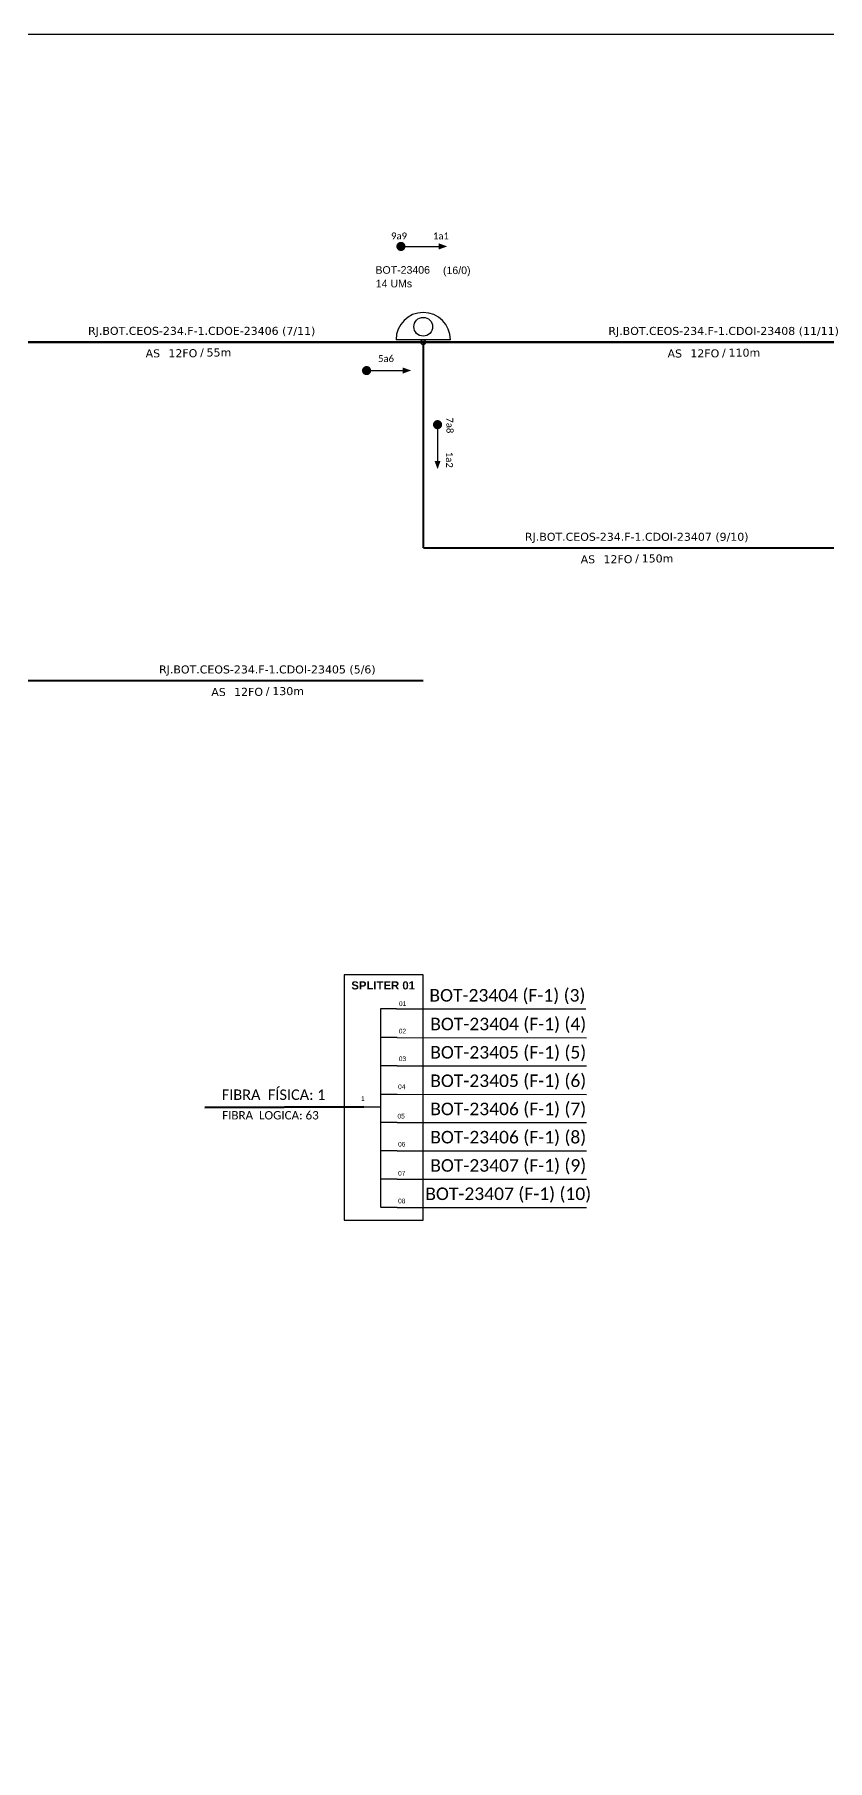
# Model space of a CAD drawing. Extents: x -89 to 749, y 705 to 1299.
# Drawn here: x 243.9 to 417.3, y 921.7 to 1299 of the extents above; entities that cross this region are included whole.
import ezdxf
from ezdxf.enums import TextEntityAlignment as Align

# ---------------------------------------------------------------- set-up
doc = ezdxf.new("R2010")
doc.units = 0
for name, color, linetype, lineweight in [("20.0-LEGENDA DOS CDO'S", 1, 'Continuous', 0), ('20.2-CDO_POSTE', 1, 'Continuous', 5), ('40.1-ETIQUETAS', 1, 'Continuous', 20)]:
    doc.layers.add(name, color=color, linetype=linetype, lineweight=lineweight)
for name, color, linetype in [('30.4-Selo', 7, 'Continuous'), ('CAP a instalar', 1, 'Continuous'), ('label_cabos', 7, 'Continuous'), ('SETA', 7, 'Continuous')]:
    doc.layers.add(name, color=color, linetype=linetype)
doc.styles.add('ARIAL', font='arial.ttf')
doc.styles.add('siredit', font='verdana.ttf')
doc.styles.get("Standard").update_dxf_attribs({"font": 'arial.ttf'})
doc.linetypes.add('FENCELINE1', pattern='A,0.25,-0.1,[133,ltypeshp.shx,S=0.1,R=0,X=-0.1,Y=0],-0.1,1', length=1.45)

# ---------------------------------------------------------------- blocks, each defined once
blk = doc.blocks.new('ETIQUETA_RS5F')
at = {"layer": '40.1-ETIQUETAS', "color": 0, "style": 'siredit'}
blk.add_text('/', height=1.5, dxfattribs=at).set_placement((1.58, -1.95), align=Align.MIDDLE_RIGHT)
for tag, p in [('ETIQUETA_R_PRIMARIA', (1.21, 4.1)), ('ETIQUETA_R_SECUNDARIA', (1.21, 2.1)), ('F_ATIVAS/F_MORTAS', (1.14, -4.24))]:
    blk.add_attdef(tag, text='', height=1.5, dxfattribs=at).set_placement(p, align=Align.MIDDLE_CENTER)
for tag, p in [('TIPO_CABO', (-6.58, -2.12)), ('CAP_CABO', (0.4, -2.09))]:
    blk.add_attdef(tag, text='', height=1.5, dxfattribs=at).set_placement(p, align=Align.MIDDLE_RIGHT)
blk.add_attdef('METROS', text='', height=1.5, dxfattribs=at).set_placement((2.14, -1.95), align=Align.MIDDLE_LEFT)
for tag, p in [('FUSÃO_1', (0.85, -8.39)), ('FUSÃO_2', (0.85, -10.6)), ('FUSÃO_3', (0.85, -12.93)), ('FUSÃO_4', (0.85, -15.14)), ('FUSÃO_5', (0.85, -17.16))]:
    blk.add_attdef(tag, text='', height=1.5, dxfattribs=at).set_placement(p, align=Align.CENTER)
blk = doc.blocks.new('CDOE-TEXTO PADRÃO')
at = {"layer": "20.0-LEGENDA DOS CDO'S", "color": 0, "style": 'ARIAL'}
for tag, p in [('CDO_N', (0.49, 7.39)), ('CORDOALHA', (0.5, 4.33)), ('SAP', (0.51, 1.67)), ('SPLITER_1', (0.59, -0.91)), ('SPLITER_2', (0.6, -3.55)), ('(XX-XX_F)S', (0.54, -8.29)), ('(XX-XX_L)S', (0.55, -10.83)), ('UMS', (0.55, -13.15))]:
    blk.add_attdef(tag, p, '', height=1.7, rotation=0.118, dxfattribs=at)
blk.add_attdef('FIBRAS_UTILIZADAS', text='', height=1.7, rotation=0.118, dxfattribs=at).set_placement((19.77, 7.43), align=Align.CENTER)

msp = doc.modelspace()

# ---------------------------------------------------------------- linework, layer by layer
at = {"color": 7, "linetype": 'Continuous'}
for p, q in [((319.55, 1086.01), (319.55, 1042.58)), ((323.07, 1086.01), (319.55, 1086.01)), ((323.24, 1079.73), (319.73, 1079.73)), ((323.24, 1073.53), (319.73, 1073.53)), ((315.9, 1064.58), (319.53, 1064.58)), ((323.24, 1067.31), (319.73, 1067.31)), ((323.24, 1061.15), (319.73, 1061.15)), ((323.24, 1054.98), (319.73, 1054.98)), ((323.24, 1048.8), (319.73, 1048.8)), ((323.24, 1042.62), (319.73, 1042.62))]:
    msp.add_line(p, q, dxfattribs=at)
at = {"color": 10, "linetype": 'Continuous'}
for p, q in [((323.07, 1086.01), (364.44, 1086)), ((323.24, 1079.73), (364.62, 1079.71)), ((323.24, 1073.55), (364.62, 1073.53)), ((323.24, 1067.33), (364.62, 1067.31)), ((323.24, 1061.16), (364.62, 1061.15)), ((323.24, 1055), (364.62, 1054.98)), ((323.24, 1048.81), (364.62, 1048.8)), ((323.24, 1042.62), (364.61, 1042.61))]:
    msp.add_line(p, q, dxfattribs=at)
at = {"color": 1, "linetype": 'Continuous', "lineweight": 60}
msp.add_line((315.9, 1064.58), (281.11, 1064.47), dxfattribs=at)
msp.add_lwpolyline([(-89.32, 705.02), (749.25, 705.02), (749.25, 1299.02), (-89.32, 1299.02), (-89.32, 705.02)])
at = {"const_width": 1}
for points in [[(323.53, 1252.69, 1), (324.53, 1252.69, 1)], [(316.02, 1225.55, 1), (317.02, 1225.55, 1)], [(332.04, 1214.23, 1), (332.04, 1213.23, 1)]]:
    msp.add_lwpolyline(points, format="xyb", close=True, dxfattribs=at)
at = {"color": 7}
msp.add_lwpolyline([(311.58, 1039.8), (328.86, 1039.8), (328.86, 1093.45), (311.58, 1093.45)], close=True, dxfattribs=at)
at = {"layer": 'CAP a instalar', "color": 7, "linetype": 'FENCELINE1', "ltscale": 7, "const_width": 0.467}
for points in [[(229.11, 1231.76), (328.91, 1231.76)], [(328.91, 1231.76), (428.7, 1231.76)], [(229.11, 1157.76), (328.91, 1157.76)]]:
    msp.add_lwpolyline(points, dxfattribs=at)
at = {"layer": 'CAP a instalar', "color": 1, "linetype": 'FENCELINE1', "ltscale": 7, "const_width": 0.467}
for points in [[(328.91, 1231.76), (328.91, 1186.76)], [(328.91, 1186.76), (428.7, 1186.76)]]:
    msp.add_lwpolyline(points, dxfattribs=at)
at = {"layer": 'label_cabos', "color": 5}
msp.add_line((334.86, 1232.31), (322.96, 1232.31), dxfattribs=at)
for centre, radius in [((328.91, 1235.14), 2.05), ((328.91, 1231.76), 0.551)]:
    msp.add_circle(centre, radius, dxfattribs=at)
msp.add_arc((328.91, 1232.31), 5.95, 0, 180, dxfattribs=at)
at = {"layer": 'SETA'}
for points in [[(324.41, 1252.69), (333, 1252.69)], [(316.52, 1225.55), (325.12, 1225.55)], [(332.04, 1213.73), (332.03, 1205.13)]]:
    msp.add_lwpolyline(points, dxfattribs=at)
for points in [[(332.31, 1253.37), (334.15, 1252.7), (332.31, 1252.03)], [(324.43, 1226.23), (326.26, 1225.57), (324.43, 1224.9)], [(332.71, 1205.82), (332.04, 1203.99), (331.38, 1205.82)]]:
    msp.add_solid(points, dxfattribs=at)

# ---------------------------------------------------------------- block references
at = {"layer": '20.2-CDO_POSTE', "color": 5}
ref = msp.add_blockref('CDOE-TEXTO PADRÃO', (325.55, 1235.65), dxfattribs=dict(at, xscale=0.9720000028610228, yscale=0.9720000028610228, zscale=0.9720000028610228))
ref.add_attrib('CDO_N', 'BOT-23406', (318.46, 1246.72), dxfattribs={"layer": "20.0-LEGENDA DOS CDO'S", "color": 0, "height": 1.652, "rotation": 0.118, "style": 'ARIAL'})
ref.add_attrib('CORDOALHA', '14 UMs', (318.52, 1243.74), dxfattribs={"layer": "20.0-LEGENDA DOS CDO'S", "color": 0, "height": 1.652, "rotation": 0.118, "style": 'ARIAL'})
ref.add_attrib('FIBRAS_UTILIZADAS', '       (16/0)', dxfattribs={"layer": "20.0-LEGENDA DOS CDO'S", "color": 0, "height": 1.6523, "rotation": 0.118, "style": 'ARIAL'}).set_placement((334, 1246.64), align=Align.CENTER)
at = {"layer": '40.1-ETIQUETAS', "color": 7}
ref = msp.add_blockref('ETIQUETA_RS5F', (279.07, 1231.79), dxfattribs=dict(at, xscale=1.16639998499977, yscale=1.16639998499977, zscale=1.16639998499977))
ref.add_attrib('ETIQUETA_R_SECUNDARIA', 'RJ.BOT.CEOS-234.F-1.CDOE-23406 (7/11)', dxfattribs={"color": 0, "height": 1.7496, "style": 'siredit'}).set_placement((280.45, 1234.24), align=Align.MIDDLE_CENTER)
ref.add_attrib('TIPO_CABO', 'AS', dxfattribs={"color": 0, "height": 1.75, "style": 'siredit'}).set_placement((271.35, 1229.32), align=Align.MIDDLE_RIGHT)
ref.add_attrib('CAP_CABO', '12FO', dxfattribs={"color": 0, "height": 1.75, "style": 'siredit'}).set_placement((279.5, 1229.35), align=Align.MIDDLE_RIGHT)
ref.add_attrib('METROS', '55m', dxfattribs={"color": 0, "height": 1.75, "style": 'siredit'}).set_placement((281.53, 1229.51), align=Align.MIDDLE_LEFT)
ref = msp.add_blockref('ETIQUETA_RS5F', (393.23, 1231.76), dxfattribs=dict(at, xscale=1.16639998499977, yscale=1.16639998499977, zscale=1.16639998499977))
ref.add_attrib('ETIQUETA_R_SECUNDARIA', 'RJ.BOT.CEOS-234.F-1.CDOI-23408 (11/11)', dxfattribs={"layer": '30.4-Selo', "color": 0, "height": 1.7496, "style": 'siredit'}).set_placement((394.61, 1234.22), align=Align.MIDDLE_CENTER)
ref.add_attrib('TIPO_CABO', 'AS', dxfattribs={"color": 0, "height": 1.75, "style": 'siredit'}).set_placement((385.51, 1229.29), align=Align.MIDDLE_RIGHT)
ref.add_attrib('CAP_CABO', '12FO', dxfattribs={"color": 0, "height": 1.75, "style": 'siredit'}).set_placement((393.66, 1229.32), align=Align.MIDDLE_RIGHT)
ref.add_attrib('METROS', '110m', dxfattribs={"color": 0, "height": 1.75, "style": 'siredit'}).set_placement((395.69, 1229.48), align=Align.MIDDLE_LEFT)
at = {"layer": '40.1-ETIQUETAS', "color": 1}
ref = msp.add_blockref('ETIQUETA_RS5F', (374.23, 1186.76), dxfattribs=dict(at, xscale=1.16639998499977, yscale=1.16639998499977, zscale=1.16639998499977))
ref.add_attrib('ETIQUETA_R_SECUNDARIA', 'RJ.BOT.CEOS-234.F-1.CDOI-23407 (9/10)', dxfattribs={"color": 0, "height": 1.7496, "style": 'siredit'}).set_placement((375.61, 1189.22), align=Align.MIDDLE_CENTER)
ref.add_attrib('TIPO_CABO', 'AS', dxfattribs={"color": 0, "height": 1.75, "style": 'siredit'}).set_placement((366.51, 1184.29), align=Align.MIDDLE_RIGHT)
ref.add_attrib('CAP_CABO', '12FO', dxfattribs={"color": 0, "height": 1.75, "style": 'siredit'}).set_placement((374.66, 1184.32), align=Align.MIDDLE_RIGHT)
ref.add_attrib('METROS', '150m', dxfattribs={"color": 0, "height": 1.75, "style": 'siredit'}).set_placement((376.69, 1184.48), align=Align.MIDDLE_LEFT)
at = {"layer": '40.1-ETIQUETAS', "color": 7}
ref = msp.add_blockref('ETIQUETA_RS5F', (293.43, 1157.76), dxfattribs=dict(at, xscale=1.16639998499977, yscale=1.16639998499977, zscale=1.16639998499977))
ref.add_attrib('ETIQUETA_R_SECUNDARIA', 'RJ.BOT.CEOS-234.F-1.CDOI-23405 (5/6)', dxfattribs={"color": 0, "height": 1.7496, "style": 'siredit'}).set_placement((294.81, 1160.22), align=Align.MIDDLE_CENTER)
ref.add_attrib('TIPO_CABO', 'AS', dxfattribs={"color": 0, "height": 1.75, "style": 'siredit'}).set_placement((285.72, 1155.29), align=Align.MIDDLE_RIGHT)
ref.add_attrib('CAP_CABO', '12FO', dxfattribs={"color": 0, "height": 1.75, "style": 'siredit'}).set_placement((293.86, 1155.32), align=Align.MIDDLE_RIGHT)
ref.add_attrib('METROS', '130m', dxfattribs={"color": 0, "height": 1.75, "style": 'siredit'}).set_placement((295.9, 1155.48), align=Align.MIDDLE_LEFT)

# ---------------------------------------------------------------- texts
at = {"attachment_point": 5}
for s, insert, char_height, width in [('{\\fCalibri|b0|i0|c0|p34;\\C7;9a9}', (323.62, 1254.98), 1.5, 25.3588), ('{\\fCalibri|b0|i0|c0|p34;\\C7;1a1}', (332.78, 1254.98), 1.5, 25.3588), ('{\\fCalibri|b0|i0|c0|p34;\\C7;5a6}', (320.77, 1228.18), 1.5, 25.3588), ('\\C10;\\fArial|b1|i0|c0|p34;SPLITER 01', (320.14, 1091.13), 1.7753, 17.28), ('\\C7;\\fCalibri|b0|i0|c0|p34;BOT-23404 (F-1) (3)', (347.32, 1088.68), 2.7432, 80.6352), ('\\C7;\\fArial|b0|i0|;\\H1.0273588255048;01 ', (324.41, 1087.15), 1.7753, 3.5602), ('\\C7;\\fCalibri|b0|i0|c0|p34;BOT-23404 (F-1) (4)', (347.5, 1082.4), 2.7432, 80.6352), ('\\C7;\\fArial|b0|i0|;\\H1.0273588255048;02 ', (324.36, 1081.15), 1.7753, 3.7582), ('\\C7;\\fArial|b0|i0|;\\H1.0273588255048;03 ', (324.36, 1075.1), 1.7753, 3.456), ('\\C7;\\fCalibri|b0|i0|c0|p34;BOT-23405 (F-1) (5)', (347.5, 1076.22), 2.7432, 80.6352), ('\\C7;\\fCalibri|b0|i0|c0|p34;BOT-23405 (F-1) (6)', (347.5, 1070), 2.7432, 80.6352), ('\\C7;\\fCalibri|b0|i0|c0|p34;FIBRA  FÍSICA: 1', (296.18, 1067.23), 2.2859, 34.56), ('\\C7;\\fArial|b0|i0|;\\H1.0273588255048;04 ', (324.21, 1068.96), 1.7753, 3.7582), ('\\C7;\\fArial|b0|i0|;\\H1.0273588255048;1', (315.73, 1066.41), 1.7753, 1.7584), ('\\C7;\\fCalibri|b0|i0|c0|p34;BOT-23406 (F-1) (7)', (347.5, 1063.84), 2.7432, 80.6352), ('\\C7;\\fCalibri|b0|i0|c0|p34;FIBRA  LOGICA: 63', (295.49, 1062.74), 1.8289, 34.56), ('\\C7;\\fArial|b0|i0|;\\H1.0273588255048;05 ', (324.08, 1062.55), 1.7753, 4.6222), ('\\C7;\\fArial|b0|i0|;\\H1.0273588255048;06 ', (324.21, 1056.41), 1.7753, 3.7582), ('\\C7;\\fCalibri|b0|i0|c0|p34;BOT-23406 (F-1) (8)', (347.5, 1057.67), 2.7432, 80.6352), ('{\\fCalibri|b0|i0|c0|p34;\\C1;BOT-23407 (F-1) (9)}', (347.5, 1051.48), 2.7432, 80.6352), ('\\C7;\\fArial|b0|i0|;\\H1.0273588255048;07 ', (324.21, 1050.05), 1.7753, 3.7582), ('{\\fCalibri|b0|i0|c0|p34;\\C1;BOT-23407 (F-1) (10)}', (347.5, 1045.29), 2.7432, 80.6352), ('\\C7;\\fArial|b0|i0|;\\H1.0273588255048;08 ', (324.21, 1044), 1.7753, 3.7582)]:
    msp.add_mtext(s, dxfattribs=dict(at, insert=insert, char_height=char_height, width=width))
at = {"char_height": 1.5, "width": 25.3588, "attachment_point": 5}
for s, insert, rotation in [('{\\fCalibri|b0|i0|c0|p34;\\C7;7a8}', (334.72, 1213.58), 270.6666), ('{\\fCalibri|b0|i0|c0|p34;\\C7;1a2}', (334.66, 1206.04), 269.9383)]:
    msp.add_mtext(s, dxfattribs=dict(at, insert=insert, rotation=rotation))

doc.saveas('drawing.dxf')
